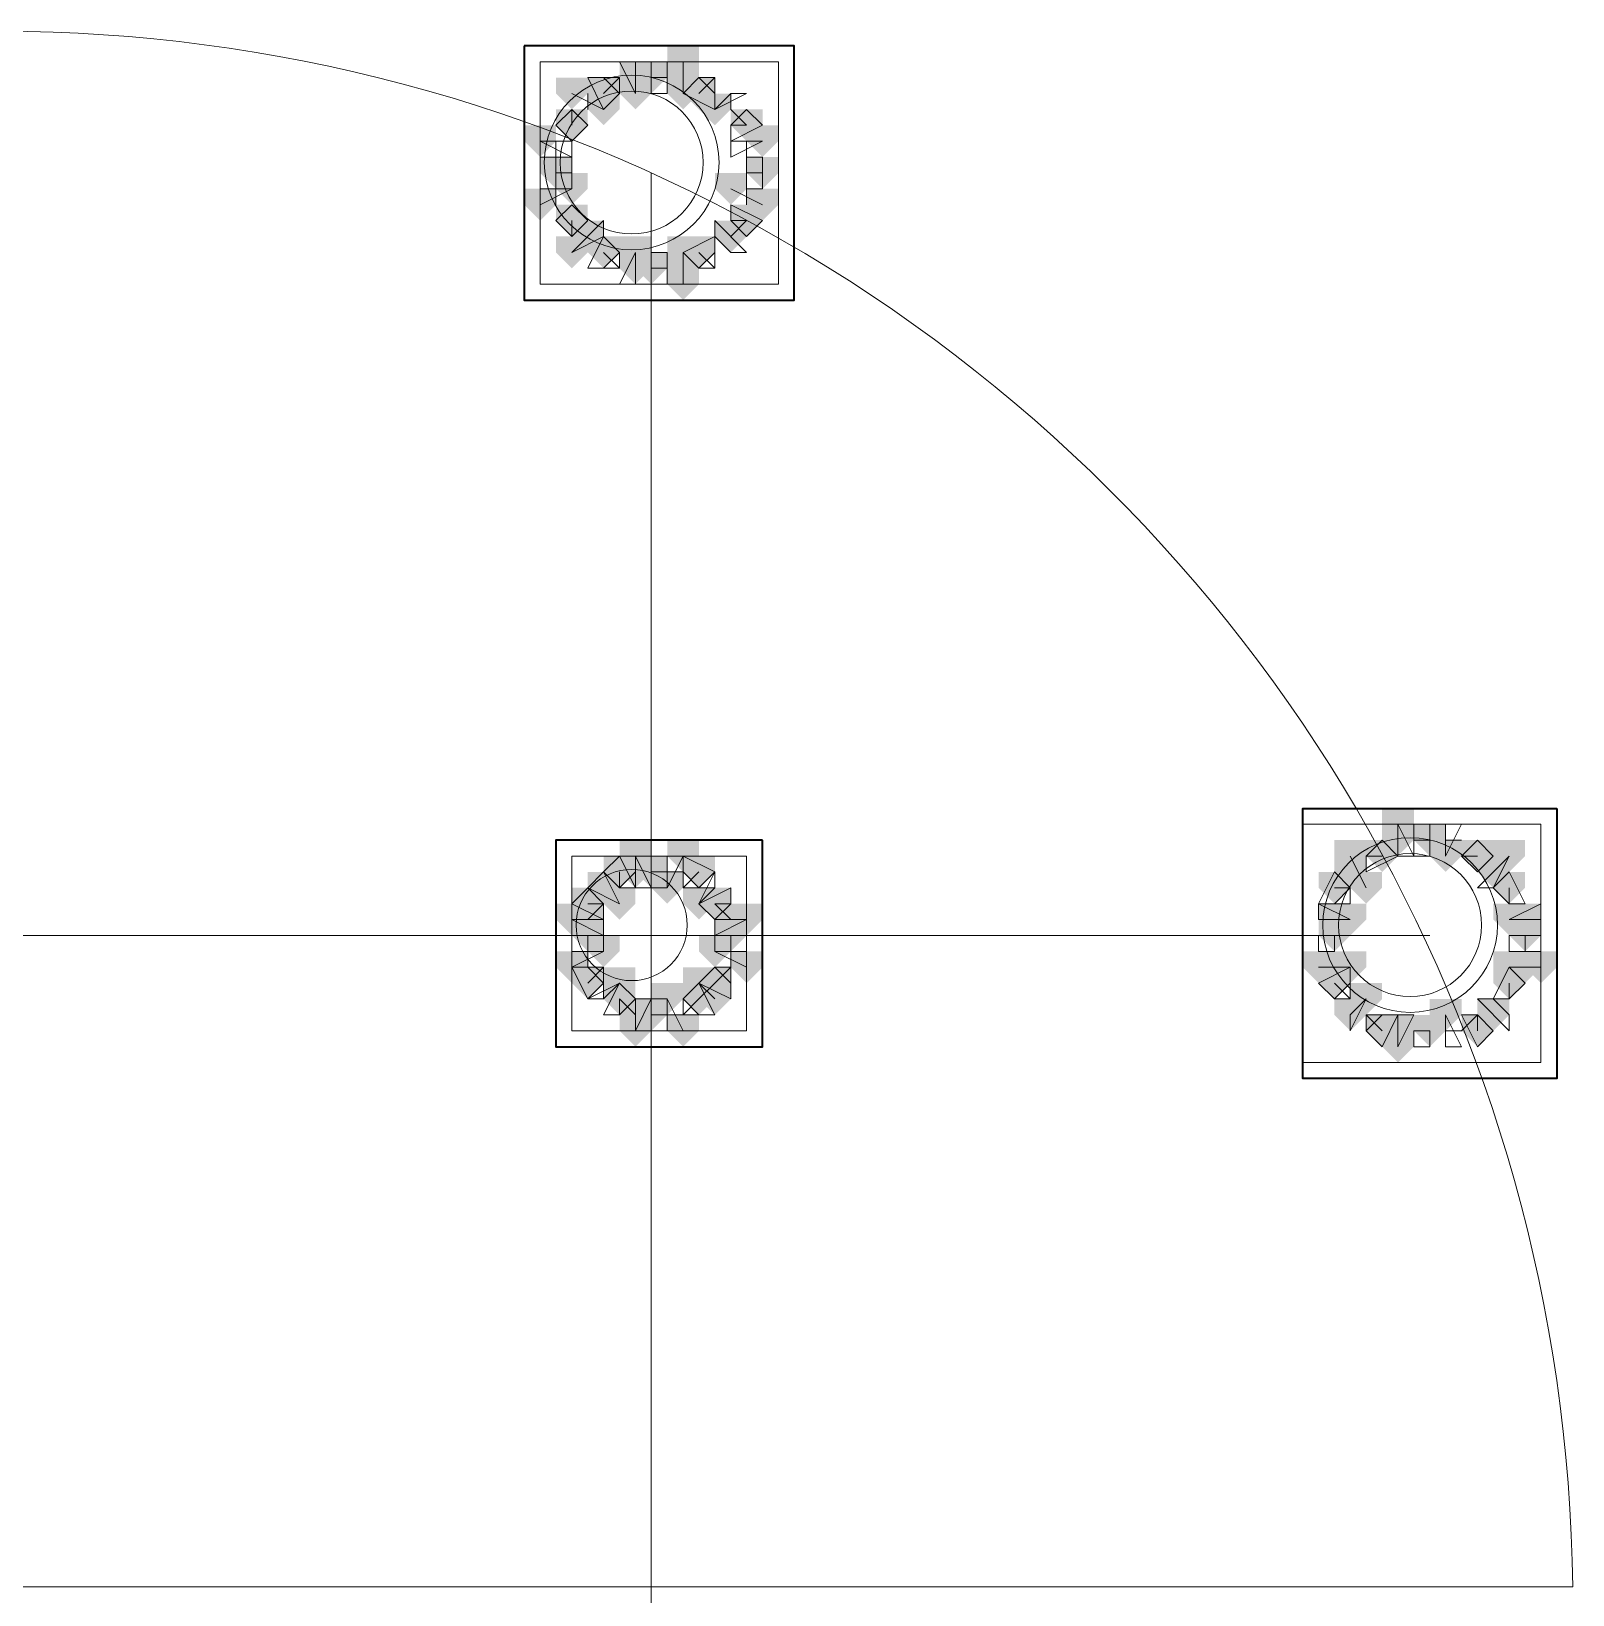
# Model space of a CAD drawing. Header units: millimetres. Extents: x 2315 to 4619, y 1334 to 1897.
# Drawn here: x 3514.13 to 3520.05, y 1541.67 to 1547.68 of the extents above; entities that cross this region are included whole.
import ezdxf

# ---------------------------------------------------------------- set-up
doc = ezdxf.new("R2010")
doc.units = ezdxf.units.MM
for name, color, linetype, true_color in [('PDF_10', 7, 'Continuous', 0x00b85c), ('PDF_AXIS', 7, 'Continuous', 0x00b85c), ('PDF_柱构件', 7, 'Continuous', 0x00b85c), ('PDF_转运站初步方案', 7, 'Continuous', 0x00b85c)]:
    doc.layers.add(name, color=color, linetype=linetype, true_color=true_color)
doc.layers.add('PDF_中心线层', color=1, linetype='Continuous')
doc.layers.add('PDF_粗实线层', color=7, linetype='Continuous')

msp = doc.modelspace()

# ---------------------------------------------------------------- hatches: boundary and pattern name
at = {"layer": 'PDF_10', "transparency": 33554559}
for points in [[(3516.5109, 1547.5601), (3516.4499, 1547.5601), (3516.4499, 1547.499), (3516.5109, 1547.4379), (3516.572, 1547.499), (3516.572, 1547.5601)], [(3516.5109, 1547.5601), (3516.4499, 1547.5601), (3516.4499, 1547.499), (3516.5109, 1547.4379), (3516.572, 1547.499), (3516.572, 1547.5601)], [(3516.3277, 1547.499), (3516.2666, 1547.499), (3516.2666, 1547.4379), (3516.3277, 1547.3768), (3516.3888, 1547.4379), (3516.3888, 1547.499)], [(3516.3277, 1547.499), (3516.2666, 1547.499), (3516.2666, 1547.4379), (3516.3277, 1547.3768), (3516.3888, 1547.4379), (3516.3888, 1547.499)], [(3516.6942, 1547.499), (3516.6331, 1547.499), (3516.6331, 1547.4379), (3516.6942, 1547.3768), (3516.7553, 1547.4379), (3516.7553, 1547.499)], [(3516.6942, 1547.499), (3516.6331, 1547.499), (3516.6331, 1547.4379), (3516.6942, 1547.3768), (3516.7553, 1547.4379), (3516.7553, 1547.499)], [(3516.2055, 1547.3768), (3516.1444, 1547.3768), (3516.1444, 1547.3157), (3516.2055, 1547.2547), (3516.2666, 1547.3157), (3516.2666, 1547.3768)], [(3516.2055, 1547.3768), (3516.1444, 1547.3768), (3516.1444, 1547.3157), (3516.2055, 1547.2547), (3516.2666, 1547.3157), (3516.2666, 1547.3768)], [(3516.2055, 1547.3768), (3516.1444, 1547.3768), (3516.1444, 1547.3157), (3516.2055, 1547.2547), (3516.2666, 1547.3157), (3516.2666, 1547.3768)], [(3516.8774, 1547.3768), (3516.8163, 1547.3768), (3516.8163, 1547.3157), (3516.8774, 1547.2547), (3516.9385, 1547.3157), (3516.9385, 1547.3768)], [(3516.8774, 1547.3768), (3516.8163, 1547.3768), (3516.8163, 1547.3157), (3516.8774, 1547.2547), (3516.9385, 1547.3157), (3516.9385, 1547.3768)], [(3516.1444, 1547.1936), (3516.0834, 1547.1936), (3516.0834, 1547.1325), (3516.1444, 1547.0714), (3516.2055, 1547.1325), (3516.2055, 1547.1936)], [(3516.1444, 1547.1936), (3516.0834, 1547.1936), (3516.0834, 1547.1325), (3516.1444, 1547.0714), (3516.2055, 1547.1325), (3516.2055, 1547.1936)], [(3516.9385, 1547.1936), (3516.8774, 1547.1936), (3516.8774, 1547.1325), (3516.9385, 1547.0714), (3516.9996, 1547.1325), (3516.9996, 1547.1936)], [(3516.9385, 1547.1936), (3516.8774, 1547.1936), (3516.8774, 1547.1325), (3516.9385, 1547.0714), (3516.9996, 1547.1325), (3516.9996, 1547.1936)], [(3516.2055, 1547.0103), (3516.1444, 1547.0103), (3516.1444, 1546.9493), (3516.2055, 1546.8882), (3516.2666, 1546.9493), (3516.2666, 1547.0103)], [(3516.2055, 1547.0103), (3516.1444, 1547.0103), (3516.1444, 1546.9493), (3516.2055, 1546.8882), (3516.2666, 1546.9493), (3516.2666, 1547.0103)], [(3516.2055, 1547.0103), (3516.1444, 1547.0103), (3516.1444, 1546.9493), (3516.2055, 1546.8882), (3516.2666, 1546.9493), (3516.2666, 1547.0103)], [(3516.8774, 1547.0103), (3516.8163, 1547.0103), (3516.8163, 1546.9493), (3516.8774, 1546.8882), (3516.9385, 1546.9493), (3516.9385, 1547.0103)], [(3516.8774, 1547.0103), (3516.8163, 1547.0103), (3516.8163, 1546.9493), (3516.8774, 1546.8882), (3516.9385, 1546.9493), (3516.9385, 1547.0103)], [(3516.3277, 1546.8882), (3516.2666, 1546.8882), (3516.2666, 1546.8271), (3516.3277, 1546.766), (3516.3888, 1546.8271), (3516.3888, 1546.8882)], [(3516.3277, 1546.8882), (3516.2666, 1546.8882), (3516.2666, 1546.8271), (3516.3277, 1546.766), (3516.3888, 1546.8271), (3516.3888, 1546.8882)], [(3516.6942, 1546.8882), (3516.6331, 1546.8882), (3516.6331, 1546.8271), (3516.6942, 1546.766), (3516.7553, 1546.8271), (3516.7553, 1546.8882)], [(3516.6942, 1546.8882), (3516.6331, 1546.8882), (3516.6331, 1546.8271), (3516.6942, 1546.766), (3516.7553, 1546.8271), (3516.7553, 1546.8882)], [(3516.5109, 1546.8271), (3516.4499, 1546.8271), (3516.4499, 1546.766), (3516.5109, 1546.7049), (3516.572, 1546.766), (3516.572, 1546.8271)], [(3516.5109, 1546.8271), (3516.4499, 1546.8271), (3516.4499, 1546.766), (3516.5109, 1546.7049), (3516.572, 1546.766), (3516.572, 1546.8271)], [(3519.5039, 1544.6282), (3519.4428, 1544.6282), (3519.4428, 1544.5671), (3519.5039, 1544.506), (3519.565, 1544.5671), (3519.565, 1544.6282)], [(3519.5039, 1544.6282), (3519.4428, 1544.6282), (3519.4428, 1544.5671), (3519.5039, 1544.506), (3519.565, 1544.5671), (3519.565, 1544.6282)], [(3519.3207, 1544.5671), (3519.2596, 1544.5671), (3519.2596, 1544.506), (3519.3207, 1544.4449), (3519.3817, 1544.506), (3519.3817, 1544.5671)], [(3519.3207, 1544.5671), (3519.2596, 1544.5671), (3519.2596, 1544.506), (3519.3207, 1544.4449), (3519.3817, 1544.506), (3519.3817, 1544.5671)], [(3519.6872, 1544.5671), (3519.6261, 1544.5671), (3519.6261, 1544.506), (3519.6872, 1544.4449), (3519.7482, 1544.506), (3519.7482, 1544.5671)], [(3519.6872, 1544.5671), (3519.6261, 1544.5671), (3519.6261, 1544.506), (3519.6872, 1544.4449), (3519.7482, 1544.506), (3519.7482, 1544.5671)], [(3519.6872, 1544.5671), (3519.6261, 1544.5671), (3519.6261, 1544.506), (3519.6872, 1544.4449), (3519.7482, 1544.506), (3519.7482, 1544.5671)], [(3516.3888, 1544.506), (3516.3277, 1544.506), (3516.3277, 1544.4449), (3516.3888, 1544.3839), (3516.4499, 1544.4449), (3516.4499, 1544.506)], [(3516.3888, 1544.506), (3516.3277, 1544.506), (3516.3277, 1544.4449), (3516.3888, 1544.3839), (3516.4499, 1544.4449), (3516.4499, 1544.506)], [(3516.5109, 1544.506), (3516.4499, 1544.506), (3516.4499, 1544.4449), (3516.5109, 1544.3839), (3516.572, 1544.4449), (3516.572, 1544.506)], [(3516.5109, 1544.506), (3516.4499, 1544.506), (3516.4499, 1544.4449), (3516.5109, 1544.3839), (3516.572, 1544.4449), (3516.572, 1544.506)], [(3516.6942, 1544.506), (3516.6331, 1544.506), (3516.6331, 1544.4449), (3516.6942, 1544.3839), (3516.7553, 1544.4449), (3516.7553, 1544.506)], [(3516.6942, 1544.506), (3516.6331, 1544.506), (3516.6331, 1544.4449), (3516.6942, 1544.3839), (3516.7553, 1544.4449), (3516.7553, 1544.506)], [(3519.1374, 1544.4449), (3519.0763, 1544.4449), (3519.0763, 1544.3839), (3519.1374, 1544.3228), (3519.1985, 1544.3839), (3519.1985, 1544.4449)], [(3519.1374, 1544.4449), (3519.0763, 1544.4449), (3519.0763, 1544.3839), (3519.1374, 1544.3228), (3519.1985, 1544.3839), (3519.1985, 1544.4449)], [(3519.8093, 1544.4449), (3519.7482, 1544.4449), (3519.7482, 1544.3839), (3519.8093, 1544.3228), (3519.8704, 1544.3839), (3519.8704, 1544.4449)], [(3519.8093, 1544.4449), (3519.7482, 1544.4449), (3519.7482, 1544.3839), (3519.8093, 1544.3228), (3519.8704, 1544.3839), (3519.8704, 1544.4449)], [(3519.8093, 1544.4449), (3519.7482, 1544.4449), (3519.7482, 1544.3839), (3519.8093, 1544.3228), (3519.8704, 1544.3839), (3519.8704, 1544.4449)], [(3516.2666, 1544.3839), (3516.2055, 1544.3839), (3516.2055, 1544.3228), (3516.2666, 1544.2617), (3516.3277, 1544.3228), (3516.3277, 1544.3839)], [(3516.2666, 1544.3839), (3516.2055, 1544.3839), (3516.2055, 1544.3228), (3516.2666, 1544.2617), (3516.3277, 1544.3228), (3516.3277, 1544.3839)], [(3516.7553, 1544.3839), (3516.6942, 1544.3839), (3516.6942, 1544.3228), (3516.7553, 1544.2617), (3516.8163, 1544.3228), (3516.8163, 1544.3839)], [(3516.7553, 1544.3839), (3516.6942, 1544.3839), (3516.6942, 1544.3228), (3516.7553, 1544.2617), (3516.8163, 1544.3228), (3516.8163, 1544.3839)], [(3516.2666, 1544.2617), (3516.2055, 1544.2617), (3516.2055, 1544.2006), (3516.2666, 1544.1395), (3516.3277, 1544.2006), (3516.3277, 1544.2617)], [(3516.2666, 1544.2617), (3516.2055, 1544.2617), (3516.2055, 1544.2006), (3516.2666, 1544.1395), (3516.3277, 1544.2006), (3516.3277, 1544.2617)], [(3516.8163, 1544.2617), (3516.7553, 1544.2617), (3516.7553, 1544.2006), (3516.8163, 1544.1395), (3516.8774, 1544.2006), (3516.8774, 1544.2617)], [(3516.8163, 1544.2617), (3516.7553, 1544.2617), (3516.7553, 1544.2006), (3516.8163, 1544.1395), (3516.8774, 1544.2006), (3516.8774, 1544.2617)], [(3519.1374, 1544.2617), (3519.0763, 1544.2617), (3519.0763, 1544.2006), (3519.1374, 1544.1395), (3519.1985, 1544.2006), (3519.1985, 1544.2617)], [(3519.1374, 1544.2617), (3519.0763, 1544.2617), (3519.0763, 1544.2006), (3519.1374, 1544.1395), (3519.1985, 1544.2006), (3519.1985, 1544.2617)], [(3519.8704, 1544.2617), (3519.8093, 1544.2617), (3519.8093, 1544.2006), (3519.8704, 1544.1395), (3519.9315, 1544.2006), (3519.9315, 1544.2617)], [(3519.8704, 1544.2617), (3519.8093, 1544.2617), (3519.8093, 1544.2006), (3519.8704, 1544.1395), (3519.9315, 1544.2006), (3519.9315, 1544.2617)], [(3516.2666, 1544.0784), (3516.2055, 1544.0784), (3516.2055, 1544.0174), (3516.2666, 1543.9563), (3516.3277, 1544.0174), (3516.3277, 1544.0784)], [(3516.2666, 1544.0784), (3516.2055, 1544.0784), (3516.2055, 1544.0174), (3516.2666, 1543.9563), (3516.3277, 1544.0174), (3516.3277, 1544.0784)], [(3516.7553, 1544.0784), (3516.6942, 1544.0784), (3516.6942, 1544.0174), (3516.7553, 1543.9563), (3516.8163, 1544.0174), (3516.8163, 1544.0784)], [(3516.7553, 1544.0784), (3516.6942, 1544.0784), (3516.6942, 1544.0174), (3516.7553, 1543.9563), (3516.8163, 1544.0174), (3516.8163, 1544.0784)], [(3519.1374, 1544.0784), (3519.0763, 1544.0784), (3519.0763, 1544.0174), (3519.1374, 1543.9563), (3519.1985, 1544.0174), (3519.1985, 1544.0784)], [(3519.1374, 1544.0784), (3519.0763, 1544.0784), (3519.0763, 1544.0174), (3519.1374, 1543.9563), (3519.1985, 1544.0174), (3519.1985, 1544.0784)], [(3519.8093, 1544.0784), (3519.7482, 1544.0784), (3519.7482, 1544.0174), (3519.8093, 1543.9563), (3519.8704, 1544.0174), (3519.8704, 1544.0784)], [(3519.8093, 1544.0784), (3519.7482, 1544.0784), (3519.7482, 1544.0174), (3519.8093, 1543.9563), (3519.8704, 1544.0174), (3519.8704, 1544.0784)], [(3516.3888, 1544.0174), (3516.3277, 1544.0174), (3516.3277, 1543.9563), (3516.3888, 1543.8952), (3516.4499, 1543.9563), (3516.4499, 1544.0174)], [(3516.3888, 1544.0174), (3516.3277, 1544.0174), (3516.3277, 1543.9563), (3516.3888, 1543.8952), (3516.4499, 1543.9563), (3516.4499, 1544.0174)], [(3516.6942, 1544.0174), (3516.6331, 1544.0174), (3516.6331, 1543.9563), (3516.6942, 1543.8952), (3516.7553, 1543.9563), (3516.7553, 1544.0174)], [(3516.6942, 1544.0174), (3516.6331, 1544.0174), (3516.6331, 1543.9563), (3516.6942, 1543.8952), (3516.7553, 1543.9563), (3516.7553, 1544.0174)], [(3516.5109, 1543.9563), (3516.4499, 1543.9563), (3516.4499, 1543.8952), (3516.5109, 1543.8341), (3516.572, 1543.8952), (3516.572, 1543.9563)], [(3516.5109, 1543.9563), (3516.4499, 1543.9563), (3516.4499, 1543.8952), (3516.5109, 1543.8341), (3516.572, 1543.8952), (3516.572, 1543.9563)], [(3519.3207, 1543.8952), (3519.2596, 1543.8952), (3519.2596, 1543.8341), (3519.3207, 1543.773), (3519.3817, 1543.8341), (3519.3817, 1543.8952)], [(3519.3207, 1543.8952), (3519.2596, 1543.8952), (3519.2596, 1543.8341), (3519.3207, 1543.773), (3519.3817, 1543.8341), (3519.3817, 1543.8952)], [(3519.5039, 1543.8952), (3519.4428, 1543.8952), (3519.4428, 1543.8341), (3519.5039, 1543.773), (3519.565, 1543.8341), (3519.565, 1543.8952)], [(3519.5039, 1543.8952), (3519.4428, 1543.8952), (3519.4428, 1543.8341), (3519.5039, 1543.773), (3519.565, 1543.8341), (3519.565, 1543.8952)], [(3519.6872, 1543.8952), (3519.6261, 1543.8952), (3519.6261, 1543.8341), (3519.6872, 1543.773), (3519.7482, 1543.8341), (3519.7482, 1543.8952)], [(3519.6872, 1543.8952), (3519.6261, 1543.8952), (3519.6261, 1543.8341), (3519.6872, 1543.773), (3519.7482, 1543.8341), (3519.7482, 1543.8952)]]:
    msp.add_hatch(color=256, dxfattribs=at).paths.add_polyline_path(points)
at = {"layer": 'PDF_柱构件', "transparency": 33554559}
for points in [[(3516.6331, 1547.6211), (3516.572, 1547.6211), (3516.572, 1547.5601), (3516.6331, 1547.499), (3516.6942, 1547.5601), (3516.6942, 1547.6211)], [(3516.4499, 1547.5601), (3516.3888, 1547.5601), (3516.3888, 1547.499), (3516.4499, 1547.4379), (3516.5109, 1547.499), (3516.5109, 1547.5601)], [(3516.6331, 1547.5601), (3516.572, 1547.5601), (3516.572, 1547.499), (3516.6331, 1547.4379), (3516.6942, 1547.499), (3516.6942, 1547.5601)], [(3516.2055, 1547.499), (3516.1444, 1547.499), (3516.1444, 1547.4379), (3516.2055, 1547.3768), (3516.2666, 1547.4379), (3516.2666, 1547.499)], [(3516.4499, 1547.499), (3516.3888, 1547.499), (3516.3888, 1547.4379), (3516.4499, 1547.3768), (3516.5109, 1547.4379), (3516.5109, 1547.499)], [(3516.6331, 1547.499), (3516.572, 1547.499), (3516.572, 1547.4379), (3516.6331, 1547.3768), (3516.6942, 1547.4379), (3516.6942, 1547.499)], [(3516.3277, 1547.4379), (3516.2666, 1547.4379), (3516.2666, 1547.3768), (3516.3277, 1547.3157), (3516.3888, 1547.3768), (3516.3888, 1547.4379)], [(3516.7553, 1547.4379), (3516.6942, 1547.4379), (3516.6942, 1547.3768), (3516.7553, 1547.3157), (3516.8163, 1547.3768), (3516.8163, 1547.4379)], [(3516.0834, 1547.3157), (3516.0223, 1547.3157), (3516.0223, 1547.2547), (3516.0834, 1547.1936), (3516.1444, 1547.2547), (3516.1444, 1547.3157)], [(3516.9385, 1547.3157), (3516.8774, 1547.3157), (3516.8774, 1547.2547), (3516.9385, 1547.1936), (3516.9996, 1547.2547), (3516.9996, 1547.3157)], [(3516.2055, 1547.1325), (3516.1444, 1547.1325), (3516.1444, 1547.0714), (3516.2055, 1547.0103), (3516.2666, 1547.0714), (3516.2666, 1547.1325)], [(3516.8163, 1547.1325), (3516.7553, 1547.1325), (3516.7553, 1547.0714), (3516.8163, 1547.0103), (3516.8774, 1547.0714), (3516.8774, 1547.1325)], [(3516.0834, 1547.0714), (3516.0223, 1547.0714), (3516.0223, 1547.0103), (3516.0834, 1546.9493), (3516.1444, 1547.0103), (3516.1444, 1547.0714)], [(3516.9385, 1547.0714), (3516.8774, 1547.0714), (3516.8774, 1547.0103), (3516.9385, 1546.9493), (3516.9996, 1547.0103), (3516.9996, 1547.0714)], [(3516.2666, 1546.9493), (3516.2055, 1546.9493), (3516.2055, 1546.8882), (3516.2666, 1546.8271), (3516.3277, 1546.8882), (3516.3277, 1546.9493)], [(3516.8163, 1546.9493), (3516.7553, 1546.9493), (3516.7553, 1546.8882), (3516.8163, 1546.8271), (3516.8774, 1546.8882), (3516.8774, 1546.9493)], [(3516.2055, 1546.8882), (3516.1444, 1546.8882), (3516.1444, 1546.8271), (3516.2055, 1546.766), (3516.2666, 1546.8271), (3516.2666, 1546.8882)], [(3516.4499, 1546.8882), (3516.3888, 1546.8882), (3516.3888, 1546.8271), (3516.4499, 1546.766), (3516.5109, 1546.8271), (3516.5109, 1546.8882)], [(3516.6331, 1546.8882), (3516.572, 1546.8882), (3516.572, 1546.8271), (3516.6331, 1546.766), (3516.6942, 1546.8271), (3516.6942, 1546.8882)], [(3516.4499, 1546.8271), (3516.3888, 1546.8271), (3516.3888, 1546.766), (3516.4499, 1546.7049), (3516.5109, 1546.766), (3516.5109, 1546.8271)], [(3516.6331, 1546.8271), (3516.572, 1546.8271), (3516.572, 1546.766), (3516.6331, 1546.7049), (3516.6942, 1546.766), (3516.6942, 1546.8271)], [(3516.6331, 1546.766), (3516.572, 1546.766), (3516.572, 1546.7049), (3516.6331, 1546.6439), (3516.6942, 1546.7049), (3516.6942, 1546.766)], [(3519.3817, 1544.6893), (3519.3207, 1544.6893), (3519.3207, 1544.6282), (3519.3817, 1544.5671), (3519.4428, 1544.6282), (3519.4428, 1544.6893)], [(3519.3817, 1544.6282), (3519.3207, 1544.6282), (3519.3207, 1544.5671), (3519.3817, 1544.506), (3519.4428, 1544.5671), (3519.4428, 1544.6282)], [(3516.4499, 1544.5671), (3516.3888, 1544.5671), (3516.3888, 1544.506), (3516.4499, 1544.4449), (3516.5109, 1544.506), (3516.5109, 1544.5671)], [(3516.6331, 1544.5671), (3516.572, 1544.5671), (3516.572, 1544.506), (3516.6331, 1544.4449), (3516.6942, 1544.506), (3516.6942, 1544.5671)], [(3519.1985, 1544.5671), (3519.1374, 1544.5671), (3519.1374, 1544.506), (3519.1985, 1544.4449), (3519.2596, 1544.506), (3519.2596, 1544.5671)], [(3519.565, 1544.5671), (3519.5039, 1544.5671), (3519.5039, 1544.506), (3519.565, 1544.4449), (3519.6261, 1544.506), (3519.6261, 1544.5671)], [(3519.8093, 1544.5671), (3519.7482, 1544.5671), (3519.7482, 1544.506), (3519.8093, 1544.4449), (3519.8704, 1544.506), (3519.8704, 1544.5671)], [(3516.4499, 1544.506), (3516.3888, 1544.506), (3516.3888, 1544.4449), (3516.4499, 1544.3839), (3516.5109, 1544.4449), (3516.5109, 1544.506)], [(3519.1985, 1544.506), (3519.1374, 1544.506), (3519.1374, 1544.4449), (3519.1985, 1544.3839), (3519.2596, 1544.4449), (3519.2596, 1544.506)], [(3519.7482, 1544.506), (3519.6872, 1544.506), (3519.6872, 1544.4449), (3519.7482, 1544.3839), (3519.8093, 1544.4449), (3519.8093, 1544.506)], [(3516.3277, 1544.4449), (3516.2666, 1544.4449), (3516.2666, 1544.3839), (3516.3277, 1544.3228), (3516.3888, 1544.3839), (3516.3888, 1544.4449)], [(3516.572, 1544.4449), (3516.5109, 1544.4449), (3516.5109, 1544.3839), (3516.572, 1544.3228), (3516.6331, 1544.3839), (3516.6331, 1544.4449)], [(3519.2596, 1544.4449), (3519.1985, 1544.4449), (3519.1985, 1544.3839), (3519.2596, 1544.3228), (3519.3207, 1544.3839), (3519.3207, 1544.4449)], [(3516.3888, 1544.3839), (3516.3277, 1544.3839), (3516.3277, 1544.3228), (3516.3888, 1544.2617), (3516.4499, 1544.3228), (3516.4499, 1544.3839)], [(3516.6942, 1544.3839), (3516.6331, 1544.3839), (3516.6331, 1544.3228), (3516.6942, 1544.2617), (3516.7553, 1544.3228), (3516.7553, 1544.3839)], [(3516.2055, 1544.3228), (3516.1444, 1544.3228), (3516.1444, 1544.2617), (3516.2055, 1544.2006), (3516.2666, 1544.2617), (3516.2666, 1544.3228)], [(3516.2666, 1544.3228), (3516.2055, 1544.3228), (3516.2055, 1544.2617), (3516.2666, 1544.2006), (3516.3277, 1544.2617), (3516.3277, 1544.3228)], [(3516.8163, 1544.3228), (3516.7553, 1544.3228), (3516.7553, 1544.2617), (3516.8163, 1544.2006), (3516.8774, 1544.2617), (3516.8774, 1544.3228)], [(3516.8774, 1544.3228), (3516.8163, 1544.3228), (3516.8163, 1544.2617), (3516.8774, 1544.2006), (3516.9385, 1544.2617), (3516.9385, 1544.3228)], [(3519.1374, 1544.3228), (3519.0763, 1544.3228), (3519.0763, 1544.2617), (3519.1374, 1544.2006), (3519.1985, 1544.2617), (3519.1985, 1544.3228)], [(3519.1985, 1544.3228), (3519.1374, 1544.3228), (3519.1374, 1544.2617), (3519.1985, 1544.2006), (3519.2596, 1544.2617), (3519.2596, 1544.3228)], [(3519.8093, 1544.3228), (3519.7482, 1544.3228), (3519.7482, 1544.2617), (3519.8093, 1544.2006), (3519.8704, 1544.2617), (3519.8704, 1544.3228)], [(3519.8704, 1544.3228), (3519.8093, 1544.3228), (3519.8093, 1544.2617), (3519.8704, 1544.2006), (3519.9315, 1544.2617), (3519.9315, 1544.3228)], [(3516.3277, 1544.2006), (3516.2666, 1544.2006), (3516.2666, 1544.1395), (3516.3277, 1544.0784), (3516.3888, 1544.1395), (3516.3888, 1544.2006)], [(3516.7553, 1544.2006), (3516.6942, 1544.2006), (3516.6942, 1544.1395), (3516.7553, 1544.0784), (3516.8163, 1544.1395), (3516.8163, 1544.2006)], [(3516.2055, 1544.1395), (3516.1444, 1544.1395), (3516.1444, 1544.0784), (3516.2055, 1544.0174), (3516.2666, 1544.0784), (3516.2666, 1544.1395)], [(3516.8774, 1544.1395), (3516.8163, 1544.1395), (3516.8163, 1544.0784), (3516.8774, 1544.0174), (3516.9385, 1544.0784), (3516.9385, 1544.1395)], [(3519.0763, 1544.1395), (3519.0153, 1544.1395), (3519.0153, 1544.0784), (3519.0763, 1544.0174), (3519.1374, 1544.0784), (3519.1374, 1544.1395)], [(3519.1374, 1544.1395), (3519.0763, 1544.1395), (3519.0763, 1544.0784), (3519.1374, 1544.0174), (3519.1985, 1544.0784), (3519.1985, 1544.1395)], [(3519.1985, 1544.1395), (3519.1374, 1544.1395), (3519.1374, 1544.0784), (3519.1985, 1544.0174), (3519.2596, 1544.0784), (3519.2596, 1544.1395)], [(3519.8093, 1544.1395), (3519.7482, 1544.1395), (3519.7482, 1544.0784), (3519.8093, 1544.0174), (3519.8704, 1544.0784), (3519.8704, 1544.1395)], [(3519.8704, 1544.1395), (3519.8093, 1544.1395), (3519.8093, 1544.0784), (3519.8704, 1544.0174), (3519.9315, 1544.0784), (3519.9315, 1544.1395)], [(3519.9315, 1544.1395), (3519.8704, 1544.1395), (3519.8704, 1544.0784), (3519.9315, 1544.0174), (3519.9926, 1544.0784), (3519.9926, 1544.1395)], [(3516.3888, 1544.0784), (3516.3277, 1544.0784), (3516.3277, 1544.0174), (3516.3888, 1543.9563), (3516.4499, 1544.0174), (3516.4499, 1544.0784)], [(3516.6942, 1544.0784), (3516.6331, 1544.0784), (3516.6331, 1544.0174), (3516.6942, 1543.9563), (3516.7553, 1544.0174), (3516.7553, 1544.0784)], [(3516.572, 1544.0174), (3516.5109, 1544.0174), (3516.5109, 1543.9563), (3516.572, 1543.8952), (3516.6331, 1543.9563), (3516.6331, 1544.0174)], [(3516.7553, 1544.0174), (3516.6942, 1544.0174), (3516.6942, 1543.9563), (3516.7553, 1543.8952), (3516.8163, 1543.9563), (3516.8163, 1544.0174)], [(3519.2596, 1544.0174), (3519.1985, 1544.0174), (3519.1985, 1543.9563), (3519.2596, 1543.8952), (3519.3207, 1543.9563), (3519.3207, 1544.0174)], [(3516.4499, 1543.9563), (3516.3888, 1543.9563), (3516.3888, 1543.8952), (3516.4499, 1543.8341), (3516.5109, 1543.8952), (3516.5109, 1543.9563)], [(3519.1985, 1543.9563), (3519.1374, 1543.9563), (3519.1374, 1543.8952), (3519.1985, 1543.8341), (3519.2596, 1543.8952), (3519.2596, 1543.9563)], [(3519.565, 1543.9563), (3519.5039, 1543.9563), (3519.5039, 1543.8952), (3519.565, 1543.8341), (3519.6261, 1543.8952), (3519.6261, 1543.9563)], [(3519.7482, 1543.9563), (3519.6872, 1543.9563), (3519.6872, 1543.8952), (3519.7482, 1543.8341), (3519.8093, 1543.8952), (3519.8093, 1543.9563)], [(3516.4499, 1543.8952), (3516.3888, 1543.8952), (3516.3888, 1543.8341), (3516.4499, 1543.773), (3516.5109, 1543.8341), (3516.5109, 1543.8952)], [(3516.6331, 1543.8952), (3516.572, 1543.8952), (3516.572, 1543.8341), (3516.6331, 1543.773), (3516.6942, 1543.8341), (3516.6942, 1543.8952)], [(3519.3817, 1543.8952), (3519.3207, 1543.8952), (3519.3207, 1543.8341), (3519.3817, 1543.773), (3519.4428, 1543.8341), (3519.4428, 1543.8952)], [(3519.3817, 1543.8341), (3519.3207, 1543.8341), (3519.3207, 1543.773), (3519.3817, 1543.712), (3519.4428, 1543.773), (3519.4428, 1543.8341)]]:
    msp.add_hatch(color=256, dxfattribs=at).paths.add_polyline_path(points)
at = {"layer": 'PDF_转运站初步方案', "transparency": 33554559}
for points in [[(3516.5109, 1547.5601), (3516.4499, 1547.5601), (3516.4499, 1547.499), (3516.5109, 1547.4379), (3516.572, 1547.499), (3516.572, 1547.5601)], [(3516.5109, 1547.5601), (3516.4499, 1547.5601), (3516.4499, 1547.499), (3516.5109, 1547.4379), (3516.572, 1547.499), (3516.572, 1547.5601)], [(3516.3277, 1547.499), (3516.2666, 1547.499), (3516.2666, 1547.4379), (3516.3277, 1547.3768), (3516.3888, 1547.4379), (3516.3888, 1547.499)], [(3516.3277, 1547.499), (3516.2666, 1547.499), (3516.2666, 1547.4379), (3516.3277, 1547.3768), (3516.3888, 1547.4379), (3516.3888, 1547.499)], [(3516.6942, 1547.499), (3516.6331, 1547.499), (3516.6331, 1547.4379), (3516.6942, 1547.3768), (3516.7553, 1547.4379), (3516.7553, 1547.499)], [(3516.6942, 1547.499), (3516.6331, 1547.499), (3516.6331, 1547.4379), (3516.6942, 1547.3768), (3516.7553, 1547.4379), (3516.7553, 1547.499)], [(3516.2055, 1547.3768), (3516.1444, 1547.3768), (3516.1444, 1547.3157), (3516.2055, 1547.2547), (3516.2666, 1547.3157), (3516.2666, 1547.3768)], [(3516.2055, 1547.3768), (3516.1444, 1547.3768), (3516.1444, 1547.3157), (3516.2055, 1547.2547), (3516.2666, 1547.3157), (3516.2666, 1547.3768)], [(3516.8774, 1547.3768), (3516.8163, 1547.3768), (3516.8163, 1547.3157), (3516.8774, 1547.2547), (3516.9385, 1547.3157), (3516.9385, 1547.3768)], [(3516.8774, 1547.3768), (3516.8163, 1547.3768), (3516.8163, 1547.3157), (3516.8774, 1547.2547), (3516.9385, 1547.3157), (3516.9385, 1547.3768)], [(3516.1444, 1547.1936), (3516.0834, 1547.1936), (3516.0834, 1547.1325), (3516.1444, 1547.0714), (3516.2055, 1547.1325), (3516.2055, 1547.1936)], [(3516.1444, 1547.1936), (3516.0834, 1547.1936), (3516.0834, 1547.1325), (3516.1444, 1547.0714), (3516.2055, 1547.1325), (3516.2055, 1547.1936)], [(3516.9385, 1547.1936), (3516.8774, 1547.1936), (3516.8774, 1547.1325), (3516.9385, 1547.0714), (3516.9996, 1547.1325), (3516.9996, 1547.1936)], [(3516.9385, 1547.1936), (3516.8774, 1547.1936), (3516.8774, 1547.1325), (3516.9385, 1547.0714), (3516.9996, 1547.1325), (3516.9996, 1547.1936)], [(3516.2055, 1547.0103), (3516.1444, 1547.0103), (3516.1444, 1546.9493), (3516.2055, 1546.8882), (3516.2666, 1546.9493), (3516.2666, 1547.0103)], [(3516.2055, 1547.0103), (3516.1444, 1547.0103), (3516.1444, 1546.9493), (3516.2055, 1546.8882), (3516.2666, 1546.9493), (3516.2666, 1547.0103)], [(3516.8774, 1547.0103), (3516.8163, 1547.0103), (3516.8163, 1546.9493), (3516.8774, 1546.8882), (3516.9385, 1546.9493), (3516.9385, 1547.0103)], [(3516.8774, 1547.0103), (3516.8163, 1547.0103), (3516.8163, 1546.9493), (3516.8774, 1546.8882), (3516.9385, 1546.9493), (3516.9385, 1547.0103)], [(3516.3277, 1546.8882), (3516.2666, 1546.8882), (3516.2666, 1546.8271), (3516.3277, 1546.766), (3516.3888, 1546.8271), (3516.3888, 1546.8882)], [(3516.3277, 1546.8882), (3516.2666, 1546.8882), (3516.2666, 1546.8271), (3516.3277, 1546.766), (3516.3888, 1546.8271), (3516.3888, 1546.8882)], [(3516.6942, 1546.8882), (3516.6331, 1546.8882), (3516.6331, 1546.8271), (3516.6942, 1546.766), (3516.7553, 1546.8271), (3516.7553, 1546.8882)], [(3516.6942, 1546.8882), (3516.6331, 1546.8882), (3516.6331, 1546.8271), (3516.6942, 1546.766), (3516.7553, 1546.8271), (3516.7553, 1546.8882)], [(3516.5109, 1546.8271), (3516.4499, 1546.8271), (3516.4499, 1546.766), (3516.5109, 1546.7049), (3516.572, 1546.766), (3516.572, 1546.8271)], [(3516.5109, 1546.8271), (3516.4499, 1546.8271), (3516.4499, 1546.766), (3516.5109, 1546.7049), (3516.572, 1546.766), (3516.572, 1546.8271)], [(3519.5039, 1544.6282), (3519.4428, 1544.6282), (3519.4428, 1544.5671), (3519.5039, 1544.506), (3519.565, 1544.5671), (3519.565, 1544.6282)], [(3519.5039, 1544.6282), (3519.4428, 1544.6282), (3519.4428, 1544.5671), (3519.5039, 1544.506), (3519.565, 1544.5671), (3519.565, 1544.6282)], [(3519.3207, 1544.5671), (3519.2596, 1544.5671), (3519.2596, 1544.506), (3519.3207, 1544.4449), (3519.3817, 1544.506), (3519.3817, 1544.5671)], [(3519.3207, 1544.5671), (3519.2596, 1544.5671), (3519.2596, 1544.506), (3519.3207, 1544.4449), (3519.3817, 1544.506), (3519.3817, 1544.5671)], [(3519.6872, 1544.5671), (3519.6261, 1544.5671), (3519.6261, 1544.506), (3519.6872, 1544.4449), (3519.7482, 1544.506), (3519.7482, 1544.5671)], [(3519.6872, 1544.5671), (3519.6261, 1544.5671), (3519.6261, 1544.506), (3519.6872, 1544.4449), (3519.7482, 1544.506), (3519.7482, 1544.5671)], [(3516.3888, 1544.506), (3516.3277, 1544.506), (3516.3277, 1544.4449), (3516.3888, 1544.3839), (3516.4499, 1544.4449), (3516.4499, 1544.506)], [(3516.3888, 1544.506), (3516.3277, 1544.506), (3516.3277, 1544.4449), (3516.3888, 1544.3839), (3516.4499, 1544.4449), (3516.4499, 1544.506)], [(3516.5109, 1544.506), (3516.4499, 1544.506), (3516.4499, 1544.4449), (3516.5109, 1544.3839), (3516.572, 1544.4449), (3516.572, 1544.506)], [(3516.5109, 1544.506), (3516.4499, 1544.506), (3516.4499, 1544.4449), (3516.5109, 1544.3839), (3516.572, 1544.4449), (3516.572, 1544.506)], [(3516.6942, 1544.506), (3516.6331, 1544.506), (3516.6331, 1544.4449), (3516.6942, 1544.3839), (3516.7553, 1544.4449), (3516.7553, 1544.506)], [(3516.6942, 1544.506), (3516.6331, 1544.506), (3516.6331, 1544.4449), (3516.6942, 1544.3839), (3516.7553, 1544.4449), (3516.7553, 1544.506)], [(3519.1374, 1544.4449), (3519.0763, 1544.4449), (3519.0763, 1544.3839), (3519.1374, 1544.3228), (3519.1985, 1544.3839), (3519.1985, 1544.4449)], [(3519.1374, 1544.4449), (3519.0763, 1544.4449), (3519.0763, 1544.3839), (3519.1374, 1544.3228), (3519.1985, 1544.3839), (3519.1985, 1544.4449)], [(3519.8093, 1544.4449), (3519.7482, 1544.4449), (3519.7482, 1544.3839), (3519.8093, 1544.3228), (3519.8704, 1544.3839), (3519.8704, 1544.4449)], [(3519.8093, 1544.4449), (3519.7482, 1544.4449), (3519.7482, 1544.3839), (3519.8093, 1544.3228), (3519.8704, 1544.3839), (3519.8704, 1544.4449)], [(3516.2666, 1544.3839), (3516.2055, 1544.3839), (3516.2055, 1544.3228), (3516.2666, 1544.2617), (3516.3277, 1544.3228), (3516.3277, 1544.3839)], [(3516.2666, 1544.3839), (3516.2055, 1544.3839), (3516.2055, 1544.3228), (3516.2666, 1544.2617), (3516.3277, 1544.3228), (3516.3277, 1544.3839)], [(3516.7553, 1544.3839), (3516.6942, 1544.3839), (3516.6942, 1544.3228), (3516.7553, 1544.2617), (3516.8163, 1544.3228), (3516.8163, 1544.3839)], [(3516.7553, 1544.3839), (3516.6942, 1544.3839), (3516.6942, 1544.3228), (3516.7553, 1544.2617), (3516.8163, 1544.3228), (3516.8163, 1544.3839)], [(3516.2666, 1544.2617), (3516.2055, 1544.2617), (3516.2055, 1544.2006), (3516.2666, 1544.1395), (3516.3277, 1544.2006), (3516.3277, 1544.2617)], [(3516.2666, 1544.2617), (3516.2055, 1544.2617), (3516.2055, 1544.2006), (3516.2666, 1544.1395), (3516.3277, 1544.2006), (3516.3277, 1544.2617)], [(3516.8163, 1544.2617), (3516.7553, 1544.2617), (3516.7553, 1544.2006), (3516.8163, 1544.1395), (3516.8774, 1544.2006), (3516.8774, 1544.2617)], [(3516.8163, 1544.2617), (3516.7553, 1544.2617), (3516.7553, 1544.2006), (3516.8163, 1544.1395), (3516.8774, 1544.2006), (3516.8774, 1544.2617)], [(3519.1374, 1544.2617), (3519.0763, 1544.2617), (3519.0763, 1544.2006), (3519.1374, 1544.1395), (3519.1985, 1544.2006), (3519.1985, 1544.2617)], [(3519.1374, 1544.2617), (3519.0763, 1544.2617), (3519.0763, 1544.2006), (3519.1374, 1544.1395), (3519.1985, 1544.2006), (3519.1985, 1544.2617)], [(3519.8704, 1544.2617), (3519.8093, 1544.2617), (3519.8093, 1544.2006), (3519.8704, 1544.1395), (3519.9315, 1544.2006), (3519.9315, 1544.2617)], [(3519.8704, 1544.2617), (3519.8093, 1544.2617), (3519.8093, 1544.2006), (3519.8704, 1544.1395), (3519.9315, 1544.2006), (3519.9315, 1544.2617)], [(3516.2666, 1544.0784), (3516.2055, 1544.0784), (3516.2055, 1544.0174), (3516.2666, 1543.9563), (3516.3277, 1544.0174), (3516.3277, 1544.0784)], [(3516.2666, 1544.0784), (3516.2055, 1544.0784), (3516.2055, 1544.0174), (3516.2666, 1543.9563), (3516.3277, 1544.0174), (3516.3277, 1544.0784)], [(3516.7553, 1544.0784), (3516.6942, 1544.0784), (3516.6942, 1544.0174), (3516.7553, 1543.9563), (3516.8163, 1544.0174), (3516.8163, 1544.0784)], [(3516.7553, 1544.0784), (3516.6942, 1544.0784), (3516.6942, 1544.0174), (3516.7553, 1543.9563), (3516.8163, 1544.0174), (3516.8163, 1544.0784)], [(3519.1374, 1544.0784), (3519.0763, 1544.0784), (3519.0763, 1544.0174), (3519.1374, 1543.9563), (3519.1985, 1544.0174), (3519.1985, 1544.0784)], [(3519.1374, 1544.0784), (3519.0763, 1544.0784), (3519.0763, 1544.0174), (3519.1374, 1543.9563), (3519.1985, 1544.0174), (3519.1985, 1544.0784)], [(3519.8093, 1544.0784), (3519.7482, 1544.0784), (3519.7482, 1544.0174), (3519.8093, 1543.9563), (3519.8704, 1544.0174), (3519.8704, 1544.0784)], [(3519.8093, 1544.0784), (3519.7482, 1544.0784), (3519.7482, 1544.0174), (3519.8093, 1543.9563), (3519.8704, 1544.0174), (3519.8704, 1544.0784)], [(3516.3888, 1544.0174), (3516.3277, 1544.0174), (3516.3277, 1543.9563), (3516.3888, 1543.8952), (3516.4499, 1543.9563), (3516.4499, 1544.0174)], [(3516.3888, 1544.0174), (3516.3277, 1544.0174), (3516.3277, 1543.9563), (3516.3888, 1543.8952), (3516.4499, 1543.9563), (3516.4499, 1544.0174)], [(3516.6942, 1544.0174), (3516.6331, 1544.0174), (3516.6331, 1543.9563), (3516.6942, 1543.8952), (3516.7553, 1543.9563), (3516.7553, 1544.0174)], [(3516.6942, 1544.0174), (3516.6331, 1544.0174), (3516.6331, 1543.9563), (3516.6942, 1543.8952), (3516.7553, 1543.9563), (3516.7553, 1544.0174)], [(3516.5109, 1543.9563), (3516.4499, 1543.9563), (3516.4499, 1543.8952), (3516.5109, 1543.8341), (3516.572, 1543.8952), (3516.572, 1543.9563)], [(3516.5109, 1543.9563), (3516.4499, 1543.9563), (3516.4499, 1543.8952), (3516.5109, 1543.8341), (3516.572, 1543.8952), (3516.572, 1543.9563)], [(3519.3207, 1543.8952), (3519.2596, 1543.8952), (3519.2596, 1543.8341), (3519.3207, 1543.773), (3519.3817, 1543.8341), (3519.3817, 1543.8952)], [(3519.3207, 1543.8952), (3519.2596, 1543.8952), (3519.2596, 1543.8341), (3519.3207, 1543.773), (3519.3817, 1543.8341), (3519.3817, 1543.8952)], [(3519.5039, 1543.8952), (3519.4428, 1543.8952), (3519.4428, 1543.8341), (3519.5039, 1543.773), (3519.565, 1543.8341), (3519.565, 1543.8952)], [(3519.5039, 1543.8952), (3519.4428, 1543.8952), (3519.4428, 1543.8341), (3519.5039, 1543.773), (3519.565, 1543.8341), (3519.565, 1543.8952)], [(3519.6872, 1543.8952), (3519.6261, 1543.8952), (3519.6261, 1543.8341), (3519.6872, 1543.773), (3519.7482, 1543.8341), (3519.7482, 1543.8952)], [(3519.6872, 1543.8952), (3519.6261, 1543.8952), (3519.6261, 1543.8341), (3519.6872, 1543.773), (3519.7482, 1543.8341), (3519.7482, 1543.8952)]]:
    msp.add_hatch(color=256, dxfattribs=at).paths.add_polyline_path(points)

# ---------------------------------------------------------------- linework, layer by layer
at = {"layer": 'PDF_10', "lineweight": 18}
for points in [[(3516.5109, 1547.5601), (3516.5109, 1547.499), (3516.572, 1547.499)], [(3516.3277, 1547.4379), (3516.3888, 1547.499)], [(3516.3888, 1547.4379), (3516.3277, 1547.499)], [(3516.6942, 1547.499), (3516.7553, 1547.4379)], [(3516.6942, 1547.4379), (3516.7553, 1547.499)], [(3516.2055, 1547.3157), (3516.2055, 1547.3768)], [(3516.8163, 1547.3768), (3516.8774, 1547.3157), (3516.8163, 1547.3157)], [(3516.1444, 1547.0714), (3516.1444, 1547.1936)], [(3516.9385, 1547.1936), (3516.9385, 1547.0714)], [(3516.2055, 1547.1325), (3516.1444, 1547.1325)], [(3516.8774, 1547.1325), (3516.9385, 1547.1325)], [(3516.2055, 1546.8882), (3516.2055, 1546.9493)], [(3516.8163, 1546.9493), (3516.8774, 1546.9493), (3516.8163, 1546.8882)], [(3516.3888, 1546.766), (3516.3277, 1546.8271)], [(3516.3888, 1546.8271), (3516.3277, 1546.766)], [(3516.7553, 1546.8271), (3516.6942, 1546.766)], [(3516.6942, 1546.8271), (3516.7553, 1546.766)], [(3516.572, 1546.766), (3516.5109, 1546.766), (3516.5109, 1546.7049)], [(3519.5039, 1544.506), (3519.5039, 1544.5671), (3519.4428, 1544.5671)], [(3516.572, 1544.4449), (3516.5109, 1544.4449), (3516.5109, 1544.506)], [(3519.2596, 1544.506), (3519.3207, 1544.506), (3519.2596, 1544.506)], [(3519.6872, 1544.506), (3519.6261, 1544.506)], [(3516.4499, 1544.4449), (3516.3888, 1544.3839), (3516.3888, 1544.4449)], [(3516.6942, 1544.3839), (3516.6331, 1544.4449)], [(3516.6331, 1544.3839), (3516.6942, 1544.4449)], [(3519.1374, 1544.3839), (3519.1985, 1544.3839), (3519.1374, 1544.3228)], [(3519.8093, 1544.3228), (3519.8093, 1544.3839)], [(3516.2666, 1544.3228), (3516.3277, 1544.3228), (3516.2666, 1544.2617)], [(3516.8163, 1544.2617), (3516.7553, 1544.3228), (3516.8163, 1544.3228)], [(3516.2055, 1544.2006), (3516.2666, 1544.2006), (3516.2666, 1544.1395)], [(3516.8163, 1544.1395), (3516.8163, 1544.2006), (3516.7553, 1544.2006)], [(3519.0763, 1544.2006), (3519.1374, 1544.2006), (3519.1374, 1544.1395)], [(3519.8704, 1544.1395), (3519.8704, 1544.2006), (3519.8093, 1544.2006)], [(3516.2666, 1544.0784), (3516.3277, 1544.0174)], [(3516.3277, 1544.0784), (3516.2666, 1544.0174)], [(3516.7553, 1544.0174), (3516.8163, 1544.0784)], [(3516.7553, 1544.0784), (3516.8163, 1544.0174)], [(3519.1374, 1544.0174), (3519.1985, 1543.9563)], [(3519.1985, 1544.0174), (3519.1374, 1543.9563)], [(3519.8093, 1543.9563), (3519.8093, 1544.0174), (3519.8093, 1543.9563)], [(3516.3888, 1543.8952), (3516.3888, 1543.9563), (3516.4499, 1543.8952)], [(3516.5109, 1543.9563), (3516.5109, 1543.8952), (3516.572, 1543.8952)], [(3516.6331, 1543.8952), (3516.6942, 1543.9563)], [(3516.6331, 1543.9563), (3516.6942, 1543.8952)], [(3519.2596, 1543.8952), (3519.3207, 1543.8341)], [(3519.3207, 1543.8952), (3519.2596, 1543.8341)], [(3519.6261, 1543.8341), (3519.6872, 1543.8952), (3519.6872, 1543.8341)], [(3519.4428, 1543.8341), (3519.5039, 1543.8341), (3519.5039, 1543.773)]]:
    msp.add_lwpolyline(points, dxfattribs=at)
at = {"layer": 'PDF_AXIS', "lineweight": 18}
for points in [[(3516.0834, 1547.5601), (3516.0834, 1546.7049), (3516.9996, 1546.7049), (3516.9996, 1547.5601)], [(3519.9315, 1544.6282), (3519.9315, 1543.712), (3519.0153, 1543.712), (3519.0153, 1544.6282)], [(3516.8774, 1544.506), (3516.8774, 1543.8341), (3516.2055, 1543.8341), (3516.2055, 1544.506)]]:
    msp.add_lwpolyline(points, close=True, dxfattribs=at)
at = {"layer": 'PDF_中心线层', "color": 112, "lineweight": 18, "true_color": 0x00b85c}
for points in [[(3516.5109, 1547.1325), (3516.5109, 1536.199)], [(3508.5704, 1544.2006), (3519.5039, 1544.2006)], [(3520.0536, 1541.6963), (3508.0207, 1541.6963), (3520.0536, 1541.6963)]]:
    msp.add_lwpolyline(points, dxfattribs=at)
msp.add_arc((3514.0016, 1541.6248), 6.0524, 0.6771, 119.58331, dxfattribs=at)
at = {"layer": 'PDF_柱构件', "lineweight": 18}
for points in [[(3516.3888, 1547.5601), (3516.4499, 1547.4379), (3516.4499, 1547.5601)], [(3516.5109, 1547.4379), (3516.572, 1547.4379), (3516.572, 1547.5601), (3516.5109, 1547.5601)], [(3516.6331, 1547.5601), (3516.6331, 1547.4379)], [(3516.3277, 1547.3768), (3516.3888, 1547.4379), (3516.3888, 1547.499), (3516.2666, 1547.499)], [(3516.6331, 1547.4379), (3516.7553, 1547.3768), (3516.7553, 1547.499), (3516.6942, 1547.499)], [(3516.2055, 1547.4379), (3516.3277, 1547.3768)], [(3516.2055, 1547.2547), (3516.2666, 1547.3157), (3516.2055, 1547.3768), (3516.1444, 1547.3157)], [(3516.8163, 1547.3157), (3516.8163, 1547.2547), (3516.9385, 1547.3157), (3516.8774, 1547.3768)], [(3516.0834, 1547.2547), (3516.2055, 1547.1936), (3516.2055, 1547.2547)], [(3516.9385, 1547.2547), (3516.8163, 1547.2547), (3516.8163, 1547.1936)], [(3516.2055, 1547.0714), (3516.2055, 1547.1936), (3516.0834, 1547.1936), (3516.0834, 1547.0714)], [(3516.8774, 1547.1936), (3516.8774, 1547.0714), (3516.9385, 1547.0714), (3516.9385, 1547.1936)], [(3516.0834, 1547.0103), (3516.2055, 1547.0714)], [(3516.9385, 1547.0103), (3516.8163, 1547.0714)], [(3516.2666, 1546.9493), (3516.2055, 1547.0103), (3516.1444, 1546.9493), (3516.2055, 1546.8882)], [(3516.8163, 1547.0103), (3516.8163, 1546.9493), (3516.8774, 1546.8882), (3516.9385, 1546.9493)], [(3516.2055, 1546.8271), (3516.3277, 1546.8882), (3516.3277, 1546.9493)], [(3516.8774, 1546.8271), (3516.7553, 1546.9493), (3516.7553, 1546.8882), (3516.8163, 1546.8271)], [(3516.3888, 1546.8271), (3516.3277, 1546.8882), (3516.2666, 1546.766), (3516.3888, 1546.766)], [(3516.7553, 1546.8882), (3516.6331, 1546.8271), (3516.6942, 1546.766), (3516.7553, 1546.766)], [(3516.4499, 1546.7049), (3516.4499, 1546.8271), (3516.3888, 1546.7049)], [(3516.572, 1546.8271), (3516.5109, 1546.8271), (3516.5109, 1546.7049), (3516.572, 1546.7049)], [(3516.6331, 1546.7049), (3516.6331, 1546.8271)], [(3519.3817, 1544.6282), (3519.4428, 1544.506), (3519.3817, 1544.506)], [(3519.5039, 1544.506), (3519.4428, 1544.506), (3519.4428, 1544.6282), (3519.5039, 1544.6282)], [(3519.6261, 1544.6282), (3519.565, 1544.506), (3519.565, 1544.6282)], [(3519.3817, 1544.506), (3519.2596, 1544.4449), (3519.2596, 1544.506), (3519.3207, 1544.5671)], [(3519.6872, 1544.4449), (3519.6261, 1544.506), (3519.6872, 1544.5671), (3519.7482, 1544.506)], [(3516.4499, 1544.3839), (3516.3888, 1544.3839), (3516.3277, 1544.4449), (3516.3888, 1544.506)], [(3516.4499, 1544.506), (3516.5109, 1544.3839), (3516.4499, 1544.3839)], [(3516.572, 1544.3839), (3516.5109, 1544.3839), (3516.5109, 1544.506), (3516.572, 1544.506)], [(3516.6331, 1544.506), (3516.572, 1544.3839)], [(3516.6942, 1544.3839), (3516.6331, 1544.3839), (3516.6331, 1544.506), (3516.7553, 1544.4449)], [(3519.1985, 1544.506), (3519.2596, 1544.3839)], [(3519.8093, 1544.506), (3519.7482, 1544.3839), (3519.6872, 1544.3839)], [(3516.3277, 1544.4449), (3516.3888, 1544.3228), (3516.2666, 1544.3839)], [(3519.1985, 1544.3839), (3519.1985, 1544.3228), (3519.0763, 1544.3228), (3519.1374, 1544.4449)], [(3519.8093, 1544.3228), (3519.7482, 1544.3839), (3519.8093, 1544.4449), (3519.8704, 1544.3228)], [(3516.3277, 1544.3228), (3516.3277, 1544.2617), (3516.2055, 1544.3228), (3516.2666, 1544.3839)], [(3516.7553, 1544.2617), (3516.6942, 1544.3228), (3516.8163, 1544.3839), (3516.8163, 1544.3228)], [(3519.0763, 1544.3228), (3519.1985, 1544.2617), (3519.0763, 1544.2617)], [(3519.9315, 1544.2617), (3519.8093, 1544.2617), (3519.9315, 1544.3228)], [(3516.2055, 1544.2617), (3516.3277, 1544.2617), (3516.3277, 1544.2006)], [(3516.8774, 1544.2617), (3516.7553, 1544.2006), (3516.7553, 1544.2617)], [(3516.3277, 1544.2006), (3516.3277, 1544.1395), (3516.2055, 1544.1395), (3516.2055, 1544.2006)], [(3516.7553, 1544.1395), (3516.7553, 1544.2006), (3516.8774, 1544.2006), (3516.8774, 1544.1395)], [(3519.1374, 1544.2006), (3519.1374, 1544.1395), (3519.0763, 1544.1395), (3519.0763, 1544.2006)], [(3519.8093, 1544.1395), (3519.8093, 1544.2006), (3519.9315, 1544.2006), (3519.9315, 1544.1395)], [(3516.2055, 1544.0784), (3516.3277, 1544.1395)], [(3516.8774, 1544.0784), (3516.7553, 1544.1395)], [(3516.3277, 1544.0784), (3516.3277, 1544.0174), (3516.2666, 1543.9563), (3516.2055, 1544.0784)], [(3516.6942, 1544.0174), (3516.7553, 1544.0784), (3516.8163, 1544.0784), (3516.8163, 1543.9563)], [(3519.0763, 1544.0784), (3519.1985, 1544.0784)], [(3519.1985, 1544.0784), (3519.1985, 1543.9563), (3519.1374, 1543.9563), (3519.0763, 1544.0174)], [(3519.7482, 1543.9563), (3519.8093, 1544.0784), (3519.8704, 1544.0174), (3519.8093, 1543.9563)], [(3519.9315, 1544.0784), (3519.8093, 1544.0784)], [(3516.2666, 1543.9563), (3516.3888, 1544.0174), (3516.3277, 1543.9563)], [(3516.3888, 1544.0174), (3516.4499, 1543.9563), (3516.3888, 1543.8952), (3516.3277, 1543.8952)], [(3516.6331, 1543.9563), (3516.6942, 1544.0174), (3516.7553, 1543.8952), (3516.6331, 1543.8952)], [(3516.7553, 1543.9563), (3516.6942, 1544.0174)], [(3516.4499, 1543.8341), (3516.4499, 1543.9563), (3516.5109, 1543.9563)], [(3516.5109, 1543.9563), (3516.572, 1543.9563), (3516.572, 1543.8341), (3516.5109, 1543.8341)], [(3516.6331, 1543.8341), (3516.572, 1543.9563)], [(3519.1985, 1543.8952), (3519.2596, 1543.9563), (3519.1985, 1543.8341)], [(3519.8093, 1543.8341), (3519.6872, 1543.9563), (3519.7482, 1543.9563), (3519.8093, 1543.8952)], [(3519.2596, 1543.8952), (3519.3817, 1543.8952), (3519.3207, 1543.773), (3519.2596, 1543.8341)], [(3519.3817, 1543.773), (3519.3817, 1543.8952), (3519.4428, 1543.8952)], [(3519.565, 1543.773), (3519.565, 1543.8952), (3519.6261, 1543.773)], [(3519.6261, 1543.8952), (3519.6872, 1543.8952), (3519.7482, 1543.8341), (3519.6872, 1543.773)], [(3519.4428, 1543.8341), (3519.5039, 1543.8341), (3519.5039, 1543.773), (3519.4428, 1543.773)]]:
    msp.add_lwpolyline(points, close=True, dxfattribs=at)
for points in [[(3516.2666, 1547.3768), (3516.2666, 1547.4379)], [(3516.8163, 1547.4379), (3516.7553, 1547.3768), (3516.8774, 1547.4379), (3516.8163, 1547.4379), (3516.8163, 1547.3768)], [(3516.1444, 1547.1936), (3516.1444, 1547.2547)], [(3516.8774, 1547.2547), (3516.8774, 1547.1936)], [(3516.1444, 1547.0103), (3516.1444, 1547.0714)], [(3516.8774, 1547.0714), (3516.8774, 1547.0103)], [(3519.6261, 1544.5671), (3519.565, 1544.5671)], [(3516.6331, 1544.4449), (3516.572, 1544.4449)], [(3516.7553, 1544.3839), (3516.6942, 1544.3228), (3516.7553, 1544.4449), (3516.7553, 1544.3839), (3516.6942, 1544.3839)], [(3516.2666, 1544.1395), (3516.2666, 1544.0784)], [(3516.8163, 1544.0784), (3516.8163, 1544.1395)], [(3516.3277, 1544.0174), (3516.3277, 1543.9563)], [(3516.6942, 1543.9563), (3516.7553, 1544.0174)], [(3516.572, 1543.8952), (3516.6331, 1543.8952)], [(3519.565, 1543.8341), (3519.6261, 1543.8341)]]:
    msp.add_lwpolyline(points, dxfattribs=at)
at = {"layer": 'PDF_粗实线层', "color": 112, "lineweight": 35, "true_color": 0x00b85c}
for points in [[(3516.0223, 1547.6211), (3516.0223, 1546.6439), (3517.0607, 1546.6439), (3517.0607, 1547.6211)], [(3519.9926, 1544.6893), (3519.9926, 1543.6509), (3519.0153, 1543.6509), (3519.0153, 1544.6893)], [(3516.9385, 1544.5671), (3516.1444, 1544.5671), (3516.1444, 1543.773), (3516.9385, 1543.773)]]:
    msp.add_lwpolyline(points, close=True, dxfattribs=at)
at = {"layer": 'PDF_转运站初步方案', "lineweight": 18}
for centre, radius in [((3516.4354, 1547.1726), 0.3359), ((3516.4354, 1547.1726), 0.2749), ((3519.4284, 1544.2406), 0.3359), ((3519.4284, 1544.2406), 0.2749), ((3516.4354, 1544.2406), 0.2138), ((3516.4354, 1544.2406), 0.2138)]:
    msp.add_circle(centre, radius, dxfattribs=at)

doc.saveas('drawing.dxf')
